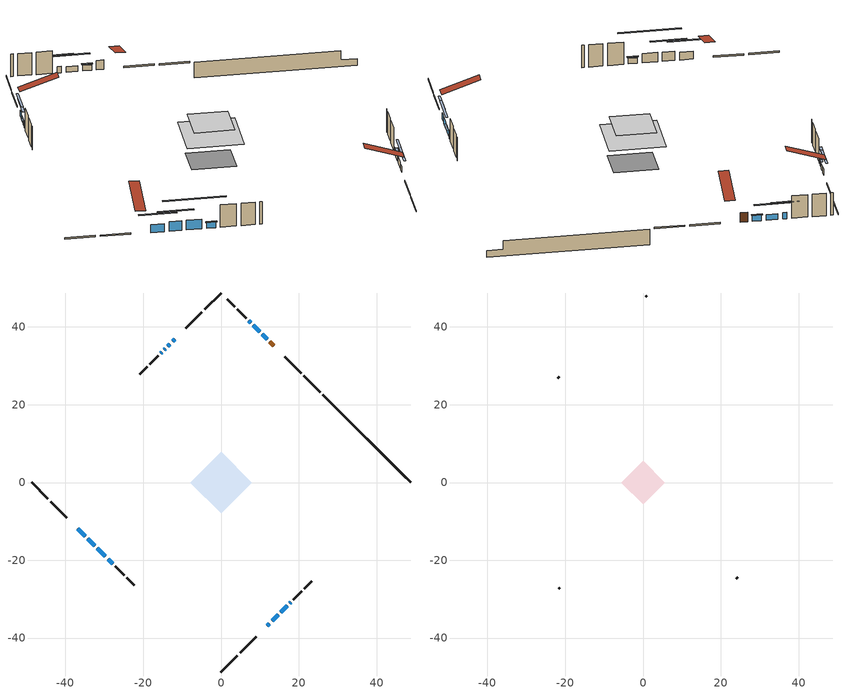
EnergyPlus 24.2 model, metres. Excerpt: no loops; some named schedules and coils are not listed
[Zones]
conditioned space
 floor adiabatic (AdiabaticFloorConstruction): -7.94,0 0,7.94 7.94,0 0,-7.94 z4.88
 floor foundation (Slab1 construction): -5.65,0.58 -0.58,5.65 5.65,-0.58 0.58,-5.65 z-0.91
 wall outside (RimJoist1 construction): 0,-48.72 4.23,-44.49 / -48.72,0 -44.49,-4.23 / 0,48.72 -4.23,44.49 / 25.48,23.24 21.24,27.48 z2.44:2.74
 wall outside (RimJoist2 construction): 4.89,-43.83 9.13,-39.6 / -43.83,-4.89 -39.6,-9.13 / -4.89,43.83 -9.13,39.6 / 20.59,28.14 16.35,32.37 z2.44:2.74
 wall outside (AdiabaticWallConstruction 1): 13.6,35.13 12.56,36.17 z2.44:4.47
 wall outside (AdiabaticWallConstruction): 11.9,36.82 10.64,38.08 / 15.42,-33.3 17.08,-31.65 / -29.05,-19.67 -27.79,-20.93 / -15.29,33.43 -15.44,33.29 / 17.73,-30.99 17.88,-30.84 / 9.99,38.74 8.33,40.39 z2.44:3.66; -11.88,36.84 -12.46,36.27 / 11.88,-36.84 12.46,-36.27 / 13.11,-35.61 14.77,-33.96 / 7.68,41.05 7.1,41.62 z2.44:3.81; -36.84,-11.88 -34.9,-13.82 z2.44:4.12; -34.25,-14.48 -32.52,-16.2 / -31.86,-16.86 -29.71,-19.01 z2.44:4.47; -13.11,35.61 -13.69,35.03 z2.44:3.61; -14.35,34.38 -14.63,34.09 z2.44:3.46
 wall outside (Wall1 construction): 18.54,-30.19 20.76,-27.96 / -27.14,-21.59 -24.91,-23.81 / -16.09,32.63 -18.32,30.4 / 6.44,42.28 4.22,44.51 z2.44:7.32
 wall outside (Wall2 construction): 21.42,-27.3 23.34,-25.39 / -24.25,-24.47 -22.34,-26.39 / -18.98,29.75 -20.89,27.83 / 3.56,45.16 1.64,47.08 z2.44:7.32
 wall foundation (FoundationWall1 construction): 26.14,22.59,-0.91 26.14,22.59,2.44 46.46,2.26,2.44 46.46,2.26,0.5 48.72,0,0.5 48.72,0,-0.91
 window (WindowConstruction): 11.9,36.82 10.64,38.08 z2.44:3.66
 window (WindowConstruction 7): -11.88,36.84 -12.46,36.27 z2.44:3.81
 window (WindowConstruction 8): 11.88,-36.84 12.46,-36.27 z2.44:3.81
 window (WindowConstruction 9): 13.11,-35.61 14.77,-33.96 z2.44:3.81
 window (WindowConstruction 10): -36.84,-11.88 -34.9,-13.82 z2.44:4.12
 window (WindowConstruction 11): -34.25,-14.48 -32.52,-16.2 z2.44:4.47
 window (WindowConstruction 14): -31.86,-16.86 -29.71,-19.01 z2.44:4.47
 window (WindowConstruction 1): -13.11,35.61 -13.69,35.03 z2.44:3.61
 window (WindowConstruction 2): -14.35,34.38 -14.63,34.09 z2.44:3.45
 window (WindowConstruction 3): 15.42,-33.3 17.08,-31.65 z2.44:3.66
 window (WindowConstruction 4): -29.05,-19.67 -27.8,-20.93 z2.44:3.66
 window (WindowConstruction 12): -15.29,33.43 -15.44,33.29 z2.44:3.66
 window (WindowConstruction 13): 17.73,-30.99 17.88,-30.84 z2.44:3.66
 window (WindowConstruction 5): 9.99,38.74 8.33,40.39 z2.44:3.66
 window (WindowConstruction 6): 7.68,41.05 7.1,41.62 z2.44:3.81
 door (Door): 13.6,35.13 12.56,36.17 z2.44:4.47
 ceiling adiabatic (AdiabaticFloorConstruction): 0,-7.94 7.94,0 0,7.94 -7.94,0 z4.88
attic - vented
 floor to conditioned space (Floor1 construction Reversed): -5.62,0 0,5.62 5.62,0 0,-5.62 z7.32
 wall outside (Wall3 construction): 24,-24.73 24.32,-24.4 / -21.68,-27.04 -21.35,-27.37 / -21.55,27.17 -21.88,26.84 / 0.99,47.74 0.66,48.07 z2.44:7.32
 roof outside (Roof1 construction): 11.22,-37.5,7.32 5.75,-32.03,9.9 4.31,-33.47,9.9 9.78,-38.94,7.32; -37.5,-11.22,7.32 -32.03,-5.75,9.9 -33.47,-4.31,9.9 -38.94,-9.78,7.32; -11.22,37.5,7.32 -5.75,32.03,9.9 -4.31,33.47,9.9 -9.78,38.94,7.32; 14.25,34.47,7.32 8.78,29,9.9 10.22,27.56,9.9 15.7,33.03,7.32
shading: 10.5,38.22 12.04,36.68 12.33,36.97 10.79,38.51 z3.86; -14.15,34.58 -10.19,38.53 -10.48,38.82 -14.44,34.87 z6.2; 14.15,-34.58 10.19,-38.53 10.48,-38.82 14.44,-34.87 z6.2; 16.46,-32.27 11.42,-37.3 11.72,-37.59 16.75,-32.56 z6.2; -33.21,-15.51 -38.53,-10.19 -38.82,-10.48 -33.5,-15.8 z6.51; -30.83,-17.89 -35.94,-12.79 -36.23,-13.08 -31.12,-18.18 z6.86; -26.35,-22.37 -35.22,-13.5 -35.51,-13.79 -26.64,-22.66 z9.22; -15.38,33.34 -11.42,37.3 -11.72,37.59 -15.67,33.63 z6; -14.78,33.95 -14.2,34.52 -14.5,34.81 -15.07,34.24 z3.66; 17.22,-31.5 15.28,-33.44 15.57,-33.73 17.51,-31.79 z3.86; -27.65,-21.07 -29.19,-19.53 -29.49,-19.82 -27.94,-21.36 z3.86; 6.64,42.08 11.68,37.05 11.97,37.34 6.94,42.37 z6.05; 5.41,43.31 9.37,39.36 9.66,39.65 5.7,43.6 z6.2
[Building]
Building 1: Terrain=Suburbs
[Site:Location]
Quebec Intl AP_QC: Latitude {deg}=46.8; Longitude {deg}=-71.38; Time Zone {hr}=-5; Elevation {m}=74; Keep Site Location Information=Yes
[Site:GroundTemperature:Shallow]
0.0108218, -2.24938, -2.43038, -1.3578, 2.94801, 7.23376, 10.9493, 13.303, 13.5029, 11.5886, 7.96783, 3.81355
[Site:WaterMainsTemperature]
Calculation Method=Schedule; Temperature Schedule=mains temperature schedule
[Material] Roughness=Rough; Thermal Absorptance=0.9
Name | Thickness {m} | Conductivity {W/m-K} | Density {kg/m3} | Specific Heat {J/kg-K} | Solar Absorptance | Visible Absorptance
asphalt or fiberglass shingles | 0.00635 | 0.162714 | 1121.4 | 1465.45 | 0.4 | 0.4
ceiling stud and cavity | 0.1397 | 0.112217 | 65.682 | 1177.47 | 0.7 | 0.7
concrete 4.0 in. | 0.1016 | 1.803125 | 2242.8 | 837.4 | 0.7 | 0.7
concrete 8.0 in. | 0.2032 | 1.803125 | 2242.8 | 837.4 | 0.7 | 0.7
door material | 0.04445 | 0.0451087 | 512.64 | 1214.23 | 0.7 | 0.7
exterior vertical ins | 0.0463172 | 0.029427 | 32.04 | 1214.23 | 0.7 | 0.7
floor covering | 0.0127 | 0.0433444 | 54.468 | 1339.84 | 0.6 | 0.6
floor rigid ins; wall rigid ins | 0.512978 | 0.029427 | 32.04 | 1214.23 | 0.7 | 0.7
floor stud and cavity | 0.1397 | 1.75129 | 37.0049 | 1207.88 | 0.7 | 0.7
furniture material conditioned space 1 | 0.1524 | 0.115458 | 640.8 | 1214.23 | 0.6 | 0.6
gypsum board | 0.0127 | 0.160291 | 801 | 837.4 | 0.6 | 0.6
gypsum board 1 | 0.0127 | 0.160291 | 801 | 837.4 | 0.7 | 0.7
osb sheathing 0.5 in. | 0.0127 | 0.115458 | 512.64 | 1214.23 | 0.7 | 0.7
osb sheathing 0.75 in. | 0.01905 | 0.115458 | 512.64 | 1214.23 | 0.7 | 0.7
osb sheathing 2.0 in. | 0.0508 | 0.115458 | 512.64 | 1214.23 | 0.7 | 0.7
rim joist rigid ins | 0.051816 | 0.029427 | 32.04 | 1214.23 | 0.7 | 0.7
rim joist stud and cavity | 0.0508 | 0.177588 | 50.32683 | 1063.81 | 0.6 | 0.6
rim joist stud and cavity 1 | 0.0508 | 0.0531719 | 125.044 | 1163.47 | 0.6 | 0.6
wall stud and cavity | 0.1397 | 0.0869938 | 139.0536 | 1170.24 | 0.7 | 0.7
wall stud and cavity 1 | 0.1397 | 0.0865195 | 139.0536 | 1170.24 | 0.7 | 0.7
wall stud and cavity 2 | 0.0889 | 6.1454 | 50.32683 | 1063.81 | 0.6 | 0.6
wall stud and cavity 3 | 0.0889 | 0.380278 | 52.3479 | 1209.89 | 0.7 | 0.7
wall stud and cavity 4 | 0.0889 | 0.391764 | 83.0341 | 1211.67 | 0.7 | 0.7
wood siding | 0.0254 | 0.102417 | 544.68 | 1172.36 | 0.4 | 0.4
wood siding 1 | 0.00254 | 0.102417 | 544.68 | 1172.36 | 0.4 | 0.4
wood siding 2; wood siding 3; wood siding 4 | 0.0254 | 0.102417 | 544.68 | 1172.36 | 0.7 | 0.7
[WindowMaterial:SimpleGlazingSystem]
Name | U-Factor {W/m2-K} | Solar Heat Gain Coefficient
WindowMaterial | 3.27848 | 0.63
WindowMaterial 1 | 3.2711 | 0.56
WindowMaterial 10 | 4.70366 | 0.68
WindowMaterial 2 | 3.2552 | 0.44
WindowMaterial 3 | 3.27961 | 0.64
WindowMaterial 4 | 3.88205 | 0.71
WindowMaterial 5 | 3.273367 | 0.57
WindowMaterial 6 | 3.27961 | 0.65
WindowMaterial 7 | 3.74521 | 0.72
WindowMaterial 8 | 4.42259 | 0.69
WindowMaterial 9 | 6.93965 | 0.69
[Construction]
AdiabaticFloorConstruction: floor stud and cavity, floor rigid ins, osb sheathing 0.75 in., floor covering
AdiabaticWallConstruction: wood siding 3, wall rigid ins, wall stud and cavity 3, gypsum board
AdiabaticWallConstruction 1: wood siding 4, wall rigid ins, wall stud and cavity 3, gypsum board
Door: door material
Floor1 construction Reversed: gypsum board, ceiling stud and cavity
FoundationWall1 construction: concrete 8.0 in., gypsum board 1
furniture construction conditioned space 1: furniture material conditioned space 1
PartitionWallConstruction: gypsum board, wall stud and cavity 4, gypsum board
RimJoist1 construction: wood siding 2, rim joist stud and cavity
RimJoist2 construction: wood siding 2, rim joist rigid ins, osb sheathing 2.0 in., rim joist stud and cavity 1
Roof1 construction: asphalt or fiberglass shingles
Slab1 construction: concrete 4.0 in.
Wall1 construction: wood siding, osb sheathing 0.5 in., wall stud and cavity, gypsum board
Wall2 construction: wood siding, osb sheathing 0.5 in., wall stud and cavity 1, gypsum board
Wall3 construction: wood siding 1, wall stud and cavity 2
WindowConstruction; WindowConstruction 4: WindowMaterial
WindowConstruction 1: WindowMaterial 1
WindowConstruction 10: WindowMaterial 7
WindowConstruction 11: WindowMaterial 8
WindowConstruction 12; WindowConstruction 13: WindowMaterial 9
WindowConstruction 14: WindowMaterial 10
WindowConstruction 2: WindowMaterial 2
WindowConstruction 3: WindowMaterial 3
WindowConstruction 5: WindowMaterial 4
WindowConstruction 6; WindowConstruction 7; WindowConstruction 8: WindowMaterial 5
WindowConstruction 9: WindowMaterial 6
[Zone] Multiplier=1; Part of Total Floor Area=Yes
Name | Volume {m3}
attic - vented | 26.4176
conditioned space | 527.5
[Space]
Name | Zone | Volume {m3}
attic - vented 1 | attic - vented | 26.4176
conditioned space 1 | conditioned space | 527.5
[ZoneInfiltration:EffectiveLeakageArea]
infil attic - vented 1: Zone or Space=attic - vented 1; Schedule=Always On Discrete; Effective Air Leakage Area {cm2}=2329.85; Stack Coefficient=0.000518464; Wind Coefficient=1.53844e-05
[ZoneMixing]
whole house fan mix: Zone or Space=attic - vented; Schedule=Always On Continuous; Design Flow Rate Calculation Method=Flow/Zone; Design Flow Rate {m3/s}=0; Source Zone or Space=conditioned space
[SurfaceProperty:ExposedFoundationPerimeter]
Slab1: Exposed Perimeter Calculation Method=TotalExposedPerimeter; Total Exposed Perimeter {m}=31.944
[InternalMass] Zone or ZoneList=conditioned space; Space or SpaceList=conditioned space 1
Name | Construction | Surface Area {m2}
furniture mass conditioned space 1 | furniture construction conditioned space 1 | 75.7201
partition wall mass | PartitionWallConstruction | 189.3
[Lights]
interior lighting: Zone or ZoneList or Space or SpaceList=conditioned space 1; Schedule=interior lighting schedule; Design Level Calculation Method=LightingLevel; Lighting Level {W}=343.2; Return Air Fraction=0; Fraction Radiant=0.6; Fraction Visible=0.2; Fraction Replaceable=1
[People]
occupants: Zone or ZoneList or Space or SpaceList=conditioned space 1; Number of People Schedule=occupants schedule; Number of People Calculation Method=People; Number of People=3; Fraction Radiant=0.314171; Sensible Heat Fraction=0.56303; Activity Level Schedule=occupants activity schedule; Carbon Dioxide Generation Rate {m3/s-W}=0; Enable ASHRAE 55 Comfort Warnings=No; Mean Radiant Temperature Calculation Type=EnclosureAveraged
[ElectricEquipment] Zone or ZoneList or Space or SpaceList=conditioned space 1; Design Level Calculation Method=EquipmentLevel
Name | Schedule | Design Level {W} | Fraction Latent | Fraction Radiant | Fraction Lost
clothes dryer | clothes dryer schedule | 140.772 | 0.015 | 0.081 | 0.85
clothes washer | clothes washer schedule | 32.1985 | 0.03 | 0.162 | 0.7
cooking range | cooking range schedule | 215.147 | 0.08 | 0.432 | 0.2
dishwasher | dishwasher schedule | 66.8632 | 0.3 | 0.18 | 0.4
fridge | fridge schedule | 72.9452 | 0 | 0.6 | 0
mech vent bath fan 0 | mech vent bath fan 0 schedule | 50.2 | 0 | 0 | 1
mech vent house fan | mech vent house fan schedule | 0 | 0 | 0 | 1
mech vent house fan cfis | mech vent house fan cfis schedule | 0 | 0 | 0 | 0
mech vent range fan 0 | mech vent range fan 0 schedule | 57 | 0 | 0 | 1
misc plug loads | misc plug loads schedule | 494.7 | 0.045 | 0.513 | 0.1
whole house fan | Always On Discrete | 0 | 0 | 0 | 1
[OtherEquipment] Zone or ZoneList or Space or SpaceList=conditioned space 1; Design Level Calculation Method=EquipmentLevel
Name | Fuel Type | Schedule | Design Level {W} | Fraction Latent | Fraction Radiant | Fraction Lost
clothes dryer 1 | Electricity | clothes dryer schedule | 0 | 0.015 | 0.081 | 0.85
cooking range 1 | Electricity | cooking range schedule | 0 | 0.08 | 0.432 | 0.2
general water use latent | None | general water use schedule | 62.594 | 1 | 0 | 0
general water use sensible | None | general water use schedule | -61.6891 | 0 | 0.6 | 0
mech vent house fan latent load | None | Always On Discrete | 0 | 1 | 0 | 0
mech vent house fan sensible load | None | Always On Discrete | 0 | 0 | 0 | 0
water heater energy adjustment1 | Electricity | Always On Discrete | 0.01 | 0 | 0 | 1
[ZoneInfiltration:DesignFlowRate] Zone or ZoneList or Space or SpaceList=conditioned space 1; Schedule=Always On Discrete; Design Flow Rate Calculation Method=Flow/Zone; Design Flow Rate {m3/s}=0
infil flow; natural vent flow; whole house fan flow
[ZoneControl:Thermostat]
conditioned space Thermostat: Zone or ZoneList=conditioned space; Control Type Schedule=conditioned space Thermostat Schedule; Control 1=conditioned space temperature setpoint; Temperature Difference Between Cutout And Setpoint {deltaC}=0
[ThermostatSetpoint:DualSetpoint]
conditioned space temperature setpoint: Heating Setpoint Temperature Schedule=heating setpoint; Cooling Setpoint Temperature Schedule=cooling setpoint
[AirLoopHVAC:UnitarySystem]
unit heater unitary system: Control Type=Load; Controlling Zone or Thermostat Location=conditioned space; Dehumidification Control Type=None; Availability Schedule=Always On Discrete; Supply Fan=unit heater supply fan; Fan Placement=BlowThrough; Supply Air Fan Operating Mode Schedule=unit heater auto fan schedule; Heating Coil=unit heater htg coil; DX Heating Coil Sizing Ratio=1; Use DOAS DX Cooling Coil=No; Minimum Supply Air Temperature {C}=2; Latent Load Control=SensibleOnlyLoadControl; Cooling Supply Air Flow Rate Method=None; Heating Supply Air Flow Rate Method=SupplyAirFlowRate; Heating Supply Air Flow Rate {m3/s}=0.00141584; No Load Supply Air Flow Rate Method=SupplyAirFlowRate; No Load Supply Air Flow Rate {m3/s}=0; No Load Supply Air Flow Rate Control Set To Low Speed=Yes; Maximum Supply Air Temperature {C}=48.8889; Maximum Outdoor Dry-Bulb Temperature for Supplemental Heater Operation {C}=21; Ancillary On-Cycle Electric Power {W}=0; Ancillary Off-Cycle Electric Power {W}=0
[Zone equipment]
conditioned space: electric baseboard, unit heater unitary system
[Foundation:Kiva]
Foundation Kiva 1: Initial Indoor Air Temperature {C}=18; Wall Height Above Grade {m}=2.43998; Wall Depth Below Slab {m}=0.2032; Custom Block Material Name 1=exterior vertical ins; Custom Block Depth 1 {m}=3.35; Custom Block X Position 1 {m}=0.2159; Custom Block Z Position 1 {m}=0
[Foundation:Kiva:Settings]
Soil Conductivity {W/m-K}=0.849921; Soil Density {kg/m3}=1842.3; Soil Specific Heat {J/kg-K}=418.7; Ground Solar Absorptivity=0.9; Ground Thermal Absorptivity=0.9; Ground Surface Roughness {m}=0.03; Far-Field Width {m}=40; Deep-Ground Boundary Condition=ZeroFlux; Deep-Ground Depth {m}=40; Minimum Cell Dimension {m}=0.2; Maximum Cell Growth Coefficient=3; Simulation Timestep=Timestep
[Exterior:Lights]
exterior lighting: Schedule=exterior lighting schedule; Design Level {W}=75.6
[EnergyManagementSystem:Sensor] Output:Variable or Output:Meter Index Key=conditioned space
Name | Output:Variable or Output:Meter
conditioned_space_clg_unmet_s | Zone Cooling Setpoint Not Met Time
conditioned_space_htg_unmet_s | Zone Heating Setpoint Not Met Time
fridge_tin_s; tin_s; tin_s_1 | Zone Mean Air Temperature
tout_s | Zone Outdoor Air Drybulb Temperature
win_s | Zone Air Humidity Ratio
[Schedule:Constant]
Name | Hourly Value
Always On Continuous; mech vent house fan schedule; mech vent house fan cfis schedule; Always On Discrete | 1
occupants activity schedule | 117.228
fridge schedule; unit heater auto fan schedule | 0
[Schedule:Week:Daily]
interior lighting schedule Week Rule - Jan1-Jan27: interior lighting schedule day, interior lighting schedule day, interior lighting schedule day, interior lighting schedule day, interior lighting schedule day, interior lighting schedule day, interior lighting schedule day, interior lighting schedule default day, interior lighting schedule default day, interior lighting schedule default day, interior lighting schedule default day, interior lighting schedule default day
interior lighting schedule Week Rule - Jan28-Feb3: interior lighting schedule day, interior lighting schedule day, interior lighting schedule day, interior lighting schedule day, interior lighting schedule day 1, interior lighting schedule day 1, interior lighting schedule day 1, interior lighting schedule default day, interior lighting schedule default day, interior lighting schedule default day, interior lighting schedule default day, interior lighting schedule default day
interior lighting schedule Week Rule - Feb4-Feb24: interior lighting schedule day 1, interior lighting schedule day 1, interior lighting schedule day 1, interior lighting schedule day 1, interior lighting schedule day 1, interior lighting schedule day 1, interior lighting schedule day 1, interior lighting schedule default day, interior lighting schedule default day, interior lighting schedule default day, interior lighting schedule default day, interior lighting schedule default day
interior lighting schedule Week Rule - Feb25-Mar3: interior lighting schedule day 1, interior lighting schedule day 1, interior lighting schedule day 1, interior lighting schedule day 1, interior lighting schedule day 2, interior lighting schedule day 2, interior lighting schedule day 2, interior lighting schedule default day, interior lighting schedule default day, interior lighting schedule default day, interior lighting schedule default day, interior lighting schedule default day
interior lighting schedule Week Rule - Mar4-Mar31: interior lighting schedule day 2, interior lighting schedule day 2, interior lighting schedule day 2, interior lighting schedule day 2, interior lighting schedule day 2, interior lighting schedule day 2, interior lighting schedule day 2, interior lighting schedule default day, interior lighting schedule default day, interior lighting schedule default day, interior lighting schedule default day, interior lighting schedule default day
interior lighting schedule Week Rule - Apr1-Apr28: interior lighting schedule day 3, interior lighting schedule day 3, interior lighting schedule day 3, interior lighting schedule day 3, interior lighting schedule day 3, interior lighting schedule day 3, interior lighting schedule day 3, interior lighting schedule default day, interior lighting schedule default day, interior lighting schedule default day, interior lighting schedule default day, interior lighting schedule default day
interior lighting schedule Week Rule - Apr29-May5: interior lighting schedule day 3, interior lighting schedule day 3, interior lighting schedule day 4, interior lighting schedule day 4, interior lighting schedule day 4, interior lighting schedule day 4, interior lighting schedule day 4, interior lighting schedule default day, interior lighting schedule default day, interior lighting schedule default day, interior lighting schedule default day, interior lighting schedule default day
interior lighting schedule Week Rule - May6-May26: interior lighting schedule day 4, interior lighting schedule day 4, interior lighting schedule day 4, interior lighting schedule day 4, interior lighting schedule day 4, interior lighting schedule day 4, interior lighting schedule day 4, interior lighting schedule default day, interior lighting schedule default day, interior lighting schedule default day, interior lighting schedule default day, interior lighting schedule default day
interior lighting schedule Week Rule - May27-Jun2: interior lighting schedule day 4, interior lighting schedule day 4, interior lighting schedule day 4, interior lighting schedule day 4, interior lighting schedule day 4, interior lighting schedule day 5, interior lighting schedule day 5, interior lighting schedule default day, interior lighting schedule default day, interior lighting schedule default day, interior lighting schedule default day, interior lighting schedule default day
interior lighting schedule Week Rule - Jun3-Jun30: interior lighting schedule day 5, interior lighting schedule day 5, interior lighting schedule day 5, interior lighting schedule day 5, interior lighting schedule day 5, interior lighting schedule day 5, interior lighting schedule day 5, interior lighting schedule default day, interior lighting schedule default day, interior lighting schedule default day, interior lighting schedule default day, interior lighting schedule default day
interior lighting schedule Week Rule - Jul1-Jul28: interior lighting schedule day 6, interior lighting schedule day 6, interior lighting schedule day 6, interior lighting schedule day 6, interior lighting schedule day 6, interior lighting schedule day 6, interior lighting schedule day 6, interior lighting schedule default day, interior lighting schedule default day, interior lighting schedule default day, interior lighting schedule default day, interior lighting schedule default day
interior lighting schedule Week Rule - Jul29-Aug4: interior lighting schedule day 6, interior lighting schedule day 6, interior lighting schedule day 6, interior lighting schedule day 7, interior lighting schedule day 7, interior lighting schedule day 7, interior lighting schedule day 7, interior lighting schedule default day, interior lighting schedule default day, interior lighting schedule default day, interior lighting schedule default day, interior lighting schedule default day
interior lighting schedule Week Rule - Aug5-Aug25: interior lighting schedule day 7, interior lighting schedule day 7, interior lighting schedule day 7, interior lighting schedule day 7, interior lighting schedule day 7, interior lighting schedule day 7, interior lighting schedule day 7, interior lighting schedule default day, interior lighting schedule default day, interior lighting schedule default day, interior lighting schedule default day, interior lighting schedule default day
interior lighting schedule Week Rule - Aug26-Sep1: interior lighting schedule day 7, interior lighting schedule day 7, interior lighting schedule day 7, interior lighting schedule day 7, interior lighting schedule day 7, interior lighting schedule day 7, interior lighting schedule day 8, interior lighting schedule default day, interior lighting schedule default day, interior lighting schedule default day, interior lighting schedule default day, interior lighting schedule default day
interior lighting schedule Week Rule - Sep2-Sep29: interior lighting schedule day 8, interior lighting schedule day 8, interior lighting schedule day 8, interior lighting schedule day 8, interior lighting schedule day 8, interior lighting schedule day 8, interior lighting schedule day 8, interior lighting schedule default day, interior lighting schedule default day, interior lighting schedule default day, interior lighting schedule default day, interior lighting schedule default day
interior lighting schedule Week Rule - Sep30-Oct6: interior lighting schedule day 8, interior lighting schedule day 9, interior lighting schedule day 9, interior lighting schedule day 9, interior lighting schedule day 9, interior lighting schedule day 9, interior lighting schedule day 9, interior lighting schedule default day, interior lighting schedule default day, interior lighting schedule default day, interior lighting schedule default day, interior lighting schedule default day
interior lighting schedule Week Rule - Oct7-Oct27: interior lighting schedule day 9, interior lighting schedule day 9, interior lighting schedule day 9, interior lighting schedule day 9, interior lighting schedule day 9, interior lighting schedule day 9, interior lighting schedule day 9, interior lighting schedule default day, interior lighting schedule default day, interior lighting schedule default day, interior lighting schedule default day, interior lighting schedule default day
interior lighting schedule Week Rule - Oct28-Nov3: interior lighting schedule day 9, interior lighting schedule day 9, interior lighting schedule day 9, interior lighting schedule day 9, interior lighting schedule day 10, interior lighting schedule day 10, interior lighting schedule day 10, interior lighting schedule default day, interior lighting schedule default day, interior lighting schedule default day, interior lighting schedule default day, interior lighting schedule default day
interior lighting schedule Week Rule - Nov4-Nov24: interior lighting schedule day 10, interior lighting schedule day 10, interior lighting schedule day 10, interior lighting schedule day 10, interior lighting schedule day 10, interior lighting schedule day 10, interior lighting schedule day 10, interior lighting schedule default day, interior lighting schedule default day, interior lighting schedule default day, interior lighting schedule default day, interior lighting schedule default day
interior lighting schedule Week Rule - Nov25-Dec1: interior lighting schedule day 10, interior lighting schedule day 10, interior lighting schedule day 10, interior lighting schedule day 10, interior lighting schedule day 10, interior lighting schedule day 10, interior lighting schedule day 11, interior lighting schedule default day, interior lighting schedule default day, interior lighting schedule default day, interior lighting schedule default day, interior lighting schedule default day
interior lighting schedule Week Rule - Dec2-Dec31: interior lighting schedule day 11, interior lighting schedule day 11, interior lighting schedule day 11, interior lighting schedule day 11, interior lighting schedule day 11, interior lighting schedule day 11, interior lighting schedule day 11, interior lighting schedule default day, interior lighting schedule default day, interior lighting schedule default day, interior lighting schedule default day, interior lighting schedule default day
occupants schedule Week Rule - Jan1-Dec31: occupants schedule day, occupants schedule day, occupants schedule day, occupants schedule day, occupants schedule day, occupants schedule day, occupants schedule day, occupants schedule default day, occupants schedule default day, occupants schedule default day, occupants schedule default day, occupants schedule default day
clothes dryer schedule Week Rule - Jan1-Dec31: clothes dryer schedule day, clothes dryer schedule day, clothes dryer schedule day, clothes dryer schedule day, clothes dryer schedule day, clothes dryer schedule day, clothes dryer schedule day, clothes dryer schedule default day, clothes dryer schedule default day, clothes dryer schedule default day, clothes dryer schedule default day, clothes dryer schedule default day
clothes washer schedule Week Rule - Jan1-Dec31: clothes washer schedule day, clothes washer schedule day, clothes washer schedule day, clothes washer schedule day, clothes washer schedule day, clothes washer schedule day, clothes washer schedule day, clothes washer schedule default day, clothes washer schedule default day, clothes washer schedule default day, clothes washer schedule default day, clothes washer schedule default day
cooking range schedule Week Rule - Jan1-Dec31: cooking range schedule day, cooking range schedule day, cooking range schedule day, cooking range schedule day, cooking range schedule day, cooking range schedule day, cooking range schedule day, cooking range schedule default day, cooking range schedule default day, cooking range schedule default day, cooking range schedule default day, cooking range schedule default day
dishwasher schedule Week Rule - Jan1-Dec31: dishwasher schedule day, dishwasher schedule day, dishwasher schedule day, dishwasher schedule day, dishwasher schedule day, dishwasher schedule day, dishwasher schedule day, dishwasher schedule default day, dishwasher schedule default day, dishwasher schedule default day, dishwasher schedule default day, dishwasher schedule default day
mech vent bath fan 0 schedule Week Rule - Jan1-Dec31: mech vent bath fan 0 schedule day, mech vent bath fan 0 schedule day, mech vent bath fan 0 schedule day, mech vent bath fan 0 schedule day, mech vent bath fan 0 schedule day, mech vent bath fan 0 schedule day, mech vent bath fan 0 schedule day, mech vent bath fan 0 schedule default day, mech vent bath fan 0 schedule default day, mech vent bath fan 0 schedule default day, mech vent bath fan 0 schedule default day, mech vent bath fan 0 schedule default day
mech vent range fan 0 schedule Week Rule - Jan1-Dec31: mech vent range fan 0 schedule day, mech vent range fan 0 schedule day, mech vent range fan 0 schedule day, mech vent range fan 0 schedule day, mech vent range fan 0 schedule day, mech vent range fan 0 schedule day, mech vent range fan 0 schedule day, mech vent range fan 0 schedule default day, mech vent range fan 0 schedule default day, mech vent range fan 0 schedule default day, mech vent range fan 0 schedule default day, mech vent range fan 0 schedule default day
misc plug loads schedule Week Rule - Jan1-Dec31: misc plug loads schedule day, misc plug loads schedule day, misc plug loads schedule day, misc plug loads schedule day, misc plug loads schedule day, misc plug loads schedule day, misc plug loads schedule day, misc plug loads schedule default day, misc plug loads schedule default day, misc plug loads schedule default day, misc plug loads schedule default day, misc plug loads schedule default day
general water use schedule Week Rule - Jan1-Dec31: general water use schedule day, general water use schedule day, general water use schedule day, general water use schedule day, general water use schedule day, general water use schedule day, general water use schedule day, general water use schedule default day, general water use schedule default day, general water use schedule default day, general water use schedule default day, general water use schedule default day
exterior lighting schedule Week Rule - Jan1-Jan27: exterior lighting schedule day, exterior lighting schedule day, exterior lighting schedule day, exterior lighting schedule day, exterior lighting schedule day, exterior lighting schedule day, exterior lighting schedule day, exterior lighting schedule default day, exterior lighting schedule default day, exterior lighting schedule default day, exterior lighting schedule default day, exterior lighting schedule default day
exterior lighting schedule Week Rule - Jan28-Feb3: exterior lighting schedule day, exterior lighting schedule day, exterior lighting schedule day, exterior lighting schedule day, exterior lighting schedule day 1, exterior lighting schedule day 1, exterior lighting schedule day 1, exterior lighting schedule default day, exterior lighting schedule default day, exterior lighting schedule default day, exterior lighting schedule default day, exterior lighting schedule default day
exterior lighting schedule Week Rule - Feb4-Feb24: exterior lighting schedule day 1, exterior lighting schedule day 1, exterior lighting schedule day 1, exterior lighting schedule day 1, exterior lighting schedule day 1, exterior lighting schedule day 1, exterior lighting schedule day 1, exterior lighting schedule default day, exterior lighting schedule default day, exterior lighting schedule default day, exterior lighting schedule default day, exterior lighting schedule default day
exterior lighting schedule Week Rule - Feb25-Mar3: exterior lighting schedule day 1, exterior lighting schedule day 1, exterior lighting schedule day 1, exterior lighting schedule day 1, exterior lighting schedule day 2, exterior lighting schedule day 2, exterior lighting schedule day 2, exterior lighting schedule default day, exterior lighting schedule default day, exterior lighting schedule default day, exterior lighting schedule default day, exterior lighting schedule default day
exterior lighting schedule Week Rule - Mar4-Mar31: exterior lighting schedule day 2, exterior lighting schedule day 2, exterior lighting schedule day 2, exterior lighting schedule day 2, exterior lighting schedule day 2, exterior lighting schedule day 2, exterior lighting schedule day 2, exterior lighting schedule default day, exterior lighting schedule default day, exterior lighting schedule default day, exterior lighting schedule default day, exterior lighting schedule default day
exterior lighting schedule Week Rule - Apr1-Apr28: exterior lighting schedule day 3, exterior lighting schedule day 3, exterior lighting schedule day 3, exterior lighting schedule day 3, exterior lighting schedule day 3, exterior lighting schedule day 3, exterior lighting schedule day 3, exterior lighting schedule default day, exterior lighting schedule default day, exterior lighting schedule default day, exterior lighting schedule default day, exterior lighting schedule default day
exterior lighting schedule Week Rule - Apr29-May5: exterior lighting schedule day 3, exterior lighting schedule day 3, exterior lighting schedule day 4, exterior lighting schedule day 4, exterior lighting schedule day 4, exterior lighting schedule day 4, exterior lighting schedule day 4, exterior lighting schedule default day, exterior lighting schedule default day, exterior lighting schedule default day, exterior lighting schedule default day, exterior lighting schedule default day
exterior lighting schedule Week Rule - May6-May26: exterior lighting schedule day 4, exterior lighting schedule day 4, exterior lighting schedule day 4, exterior lighting schedule day 4, exterior lighting schedule day 4, exterior lighting schedule day 4, exterior lighting schedule day 4, exterior lighting schedule default day, exterior lighting schedule default day, exterior lighting schedule default day, exterior lighting schedule default day, exterior lighting schedule default day
exterior lighting schedule Week Rule - May27-Jun2: exterior lighting schedule day 4, exterior lighting schedule day 4, exterior lighting schedule day 4, exterior lighting schedule day 4, exterior lighting schedule day 4, exterior lighting schedule day 5, exterior lighting schedule day 5, exterior lighting schedule default day, exterior lighting schedule default day, exterior lighting schedule default day, exterior lighting schedule default day, exterior lighting schedule default day
[Schedule:Year]
interior lighting schedule: interior lighting schedule Week Rule - Jan1-Jan27, 1, 1, 1, 27, interior lighting schedule Week Rule - Jan28-Feb3, 1, 28, 2, 3, interior lighting schedule Week Rule - Feb4-Feb24, 2, 4, 2, 24, interior lighting schedule Week Rule - Feb25-Mar3, 2, 25, 3, 3, interior lighting schedule Week Rule - Mar4-Mar31, 3, 4, 3, 31, interior lighting schedule Week Rule - Apr1-Apr28, 4, 1, 4, 28, interior lighting schedule Week Rule - Apr29-May5, 4, 29, 5, 5, interior lighting schedule Week Rule - May6-May26, 5, 6, 5, 26, interior lighting schedule Week Rule - May27-Jun2, 5, 27, 6, 2, interior lighting schedule Week Rule - Jun3-Jun30, 6, 3, 6, 30, interior lighting schedule Week Rule - Jul1-Jul28, 7, 1, 7, 28, interior lighting schedule Week Rule - Jul29-Aug4, 7, 29, 8, 4, interior lighting schedule Week Rule - Aug5-Aug25, 8, 5, 8, 25, interior lighting schedule Week Rule - Aug26-Sep1, 8, 26, 9, 1, interior lighting schedule Week Rule - Sep2-Sep29, 9, 2, 9, 29, interior lighting schedule Week Rule - Sep30-Oct6, 9, 30, 10, 6, interior lighting schedule Week Rule - Oct7-Oct27, 10, 7, 10, 27, interior lighting schedule Week Rule - Oct28-Nov3, 10, 28, 11, 3, interior lighting schedule Week Rule - Nov4-Nov24, 11, 4, 11, 24, interior lighting schedule Week Rule - Nov25-Dec1, 11, 25, 12, 1, interior lighting schedule Week Rule - Dec2-Dec31, 12, 2, 12, 31
occupants schedule: occupants schedule Week Rule - Jan1-Dec31, 1, 1, 12, 31
clothes dryer schedule: clothes dryer schedule Week Rule - Jan1-Dec31, 1, 1, 12, 31
clothes washer schedule: clothes washer schedule Week Rule - Jan1-Dec31, 1, 1, 12, 31
cooking range schedule: cooking range schedule Week Rule - Jan1-Dec31, 1, 1, 12, 31
dishwasher schedule: dishwasher schedule Week Rule - Jan1-Dec31, 1, 1, 12, 31
mech vent bath fan 0 schedule: mech vent bath fan 0 schedule Week Rule - Jan1-Dec31, 1, 1, 12, 31
mech vent range fan 0 schedule: mech vent range fan 0 schedule Week Rule - Jan1-Dec31, 1, 1, 12, 31
misc plug loads schedule: misc plug loads schedule Week Rule - Jan1-Dec31, 1, 1, 12, 31
general water use schedule: general water use schedule Week Rule - Jan1-Dec31, 1, 1, 12, 31
exterior lighting schedule: exterior lighting schedule Week Rule - Jan1-Jan27, 1, 1, 1, 27, exterior lighting schedule Week Rule - Jan28-Feb3, 1, 28, 2, 3, exterior lighting schedule Week Rule - Feb4-Feb24, 2, 4, 2, 24, exterior lighting schedule Week Rule - Feb25-Mar3, 2, 25, 3, 3, exterior lighting schedule Week Rule - Mar4-Mar31, 3, 4, 3, 31, exterior lighting schedule Week Rule - Apr1-Apr28, 4, 1, 4, 28, exterior lighting schedule Week Rule - Apr29-May5, 4, 29, 5, 5, exterior lighting schedule Week Rule - May6-May26, 5, 6, 5, 26, exterior lighting schedule Week Rule - May27-Jun2, 5, 27, 6, 2, exterior lighting schedule Week Rule - Jun3-Jun30, 6, 3, 6, 30, exterior lighting schedule Week Rule - Jul1-Jul28, 7, 1, 7, 28, exterior lighting schedule Week Rule - Jul29-Aug4, 7, 29, 8, 4, exterior lighting schedule Week Rule - Aug5-Aug25, 8, 5, 8, 25, exterior lighting schedule Week Rule - Aug26-Sep1, 8, 26, 9, 1, exterior lighting schedule Week Rule - Sep2-Sep29, 9, 2, 9, 29, exterior lighting schedule Week Rule - Sep30-Oct6, 9, 30, 10, 6, exterior lighting schedule Week Rule - Oct7-Oct27, 10, 7, 10, 27, exterior lighting schedule Week Rule - Oct28-Nov3, 10, 28, 11, 3, exterior lighting schedule Week Rule - Nov4-Nov24, 11, 4, 11, 24, exterior lighting schedule Week Rule - Nov25-Dec1, 11, 25, 12, 1, exterior lighting schedule Week Rule - Dec2-Dec31, 12, 2, 12, 31
[Schedule:Compact]
conditioned space Thermostat Schedule: Through: 12/31, For: AllDays, Until: 24:00, 4
mains temperature schedule: Through: 01/01, For: AllDays, Until: 24:00, 5.175, Through: 01/02, For: AllDays, Until: 24:00, 5.10167, Through: 01/03, For: AllDays, Until: 24:00, 5.02889, Through: 01/04, For: AllDays, Until: 24:00, 4.95778, Through: 01/05, For: AllDays, Until: 24:00, 4.88778, Through: 01/06, For: AllDays, Until: 24:00, 4.81833, Through: 01/07, For: AllDays, Until: 24:00, 4.75056, Through: 01/08, For: AllDays, Until: 24:00, 4.68389, Through: 01/09, For: AllDays, Until: 24:00, 4.61833, Through: 01/10, For: AllDays, Until: 24:00, 4.55389, Through: 01/11, For: AllDays, Until: 24:00, 4.49056, Through: 01/12, For: AllDays, Until: 24:00, 4.42889, Through: 01/13, For: AllDays, Until: 24:00, 4.36778, Through: 01/14, For: AllDays, Until: 24:00, 4.30889, Through: 01/15, For: AllDays, Until: 24:00, 4.25056, Through: 01/16, For: AllDays, Until: 24:00, 4.19389, Through: 01/17, For: AllDays, Until: 24:00, 4.13833, Through: 01/18, For: AllDays, Until: 24:00, 4.08444, Through: 01/19, For: AllDays, Until: 24:00, 4.03167, Through: 01/20, For: AllDays, Until: 24:00, 3.98056, Through: 01/21, For: AllDays, Until: 24:00, 3.93056, Through: 01/22, For: AllDays, Until: 24:00, 3.88222, Through: 01/23, For: AllDays, Until: 24:00, 3.835, Through: 01/24, For: AllDays, Until: 24:00, 3.78944, Through: 01/25, For: AllDays, Until: 24:00, 3.74556, Through: 01/26, For: AllDays, Until: 24:00, 3.70278, Through: 01/27, For: AllDays, Until: 24:00, 3.66167, Through: 01/28, For: AllDays, Until: 24:00, 3.62167, Through: 01/29, For: AllDays, Until: 24:00, 3.58389, Through: 01/30, For: AllDays, Until: 24:00, 3.54722, Through: 01/31, For: AllDays, Until: 24:00, 3.51167, Through: 02/01, For: AllDays, Until: 24:00, 3.47833, Through: 02/02, For: AllDays, Until: 24:00, 3.44611, Through: 02/03, For: AllDays, Until: 24:00, 3.41556, Through: 02/04, For: AllDays, Until: 24:00, 3.38667, Through: 02/05, For: AllDays, Until: 24:00, 3.35944, Through: 02/06, For: AllDays, Until: 24:00, 3.33389, Through: 02/07, For: AllDays, Until: 24:00, 3.30944, Through: 02/08, For: AllDays, Until: 24:00, 3.28667, Through: 02/09, For: AllDays, Until: 24:00, 3.26611, Through: 02/10, For: AllDays, Until: 24:00, 3.24667, Through: 02/11, For: AllDays, Until: 24:00, 3.22889, Through: 02/12, For: AllDays, Until: 24:00, 3.21278, Through: 02/13, For: AllDays, Until: 24:00, 3.19833, Through: 02/14, For: AllDays, Until: 24:00, 3.18556, Through: 02/15, For: AllDays, Until: 24:00, 3.17389, Through: 02/16, For: AllDays, Until: 24:00, 3.16444, Through: 02/17, For: AllDays, Until: 24:00, 3.15667, Through: 02/18, For: AllDays, Until: 24:00, 3.15056, Through: 02/19, For: AllDays, Until: 24:00, 3.14556, Through: 02/20, For: AllDays, Until: 24:00, 3.14278, Through: 02/21, For: AllDays, Until: 24:00, 3.14111, Through: 02/22, For: AllDays, Until: 24:00, 3.14167, Through: 02/23, For: AllDays, Until: 24:00, 3.14333, Through: 02/24, For: AllDays, Until: 24:00, 3.14722, Through: 02/25, For: AllDays, Until: 24:00, 3.15222, Through: 02/26, For: AllDays, Until: 24:00, 3.15944, Through: 02/27, For: AllDays, Until: 24:00, 3.16778, Through: 02/28, For: AllDays, Until: 24:00, 3.17778, Through: 03/01, For: AllDays, Until: 24:00, 3.18944, Through: 03/02, For: AllDays, Until: 24:00, 3.20333, Through: 03/03, For: AllDays, Until: 24:00, 3.21833, Through: 03/04, For: AllDays, Until: 24:00, 3.235, Through: 03/05, For: AllDays, Until: 24:00, 3.25333, Through: 03/06, For: AllDays, Until: 24:00, 3.27333, Through: 03/07, For: AllDays, Until: 24:00, 3.29444, Through: 03/08, For: AllDays, Until: 24:00, 3.31778, Through: 03/09, For: AllDays, Until: 24:00, 3.34222, Through: 03/10, For: AllDays, Until: 24:00, 3.36889, Through: 03/11, For: AllDays, Until: 24:00, 3.39667, Through: 03/12, For: AllDays, Until: 24:00, 3.42611, Through: 03/13, For: AllDays, Until: 24:00, 3.45722, Through: 03/14, For: AllDays, Until: 24:00, 3.49, Through: 03/15, For: AllDays, Until: 24:00, 3.52389, Through: 03/16, For: AllDays, Until: 24:00, 3.55944, Through: 03/17, For: AllDays, Until: 24:00, 3.59667, Through: 03/18, For: AllDays, Until: 24:00, 3.63556, Through: 03/19, For: AllDays, Until: 24:00, 3.67556, Through: 03/20, For: AllDays, Until: 24:00, 3.71722, Through: 03/21, For: AllDays, Until: 24:00, 3.76056, Through: 03/22, For: AllDays, Until: 24:00, 3.80556, Through: 03/23, For: AllDays, Until: 24:00, 3.85111, Through: 03/24, For: AllDays, Until: 24:00, 3.89889, Through: 03/25, For: AllDays, Until: 24:00, 3.94778, Through: 03/26, For: AllDays, Until: 24:00, 3.99833, Through: 03/27, For: AllDays, Until: 24:00, 4.05, Through: 03/28, For: AllDays, Until: 24:00, 4.10333, Through: 03/29, For: AllDays, Until: 24:00, 4.15778, Through: 03/30, For: AllDays, Until: 24:00, 4.21333, Through: 03/31, For: AllDays, Until: 24:00, 4.27056, Through: 04/01, For: AllDays, Until: 24:00, 4.32944, Through: 04/02, For: AllDays, Until: 24:00, 4.38889, Through: 04/03, For: AllDays, Until: 24:00, 4.45, Through: 04/04, For: AllDays, Until: 24:00, 4.51222, Through: 04/05, For: AllDays, Until: 24:00, 4.57611, Through: 04/06, For: AllDays, Until: 24:00, 4.64056, Through: 04/07, For: AllDays, Until: 24:00, 4.70667, Through: 04/08, For: AllDays, Until: 24:00, 4.77389, Through: 04/09, For: AllDays, Until: 24:00, 4.84222, Through: 04/10, For: AllDays, Until: 24:00, 4.91167, Through: 04/11, For: AllDays, Until: 24:00, 4.98278, Through: 04/12, For: AllDays, Until: 24:00, 5.05444, Through: 04/13, For: AllDays, Until: 24:00, 5.12722, Through: 04/14, For: AllDays, Until: 24:00, 5.20111, Through: 04/15, For: AllDays, Until: 24:00, 5.27611, Through: 04/16, For: AllDays, Until: 24:00, 5.35167, Through: 04/17, For: AllDays, Until: 24:00, 5.42889, Through: 04/18, For: AllDays, Until: 24:00, 5.50667, Through: 04/19, For: AllDays, Until: 24:00, 5.58556, Through: 04/20, For: AllDays, Until: 24:00, 5.665, Through: 04/21, For: AllDays, Until: 24:00, 5.74611, Through: 04/22, For: AllDays, Until: 24:00, 5.82722, Through: 04/23, For: AllDays, Until: 24:00, 5.91, Through: 04/24, For: AllDays, Until: 24:00, 5.99278, Through: 04/25, For: AllDays, Until: 24:00, 6.07722, Through: 04/26, For: AllDays, Until: 24:00, 6.16167, Through: 04/27, For: AllDays, Until: 24:00, 6.24722, Through: 04/28, For: AllDays, Until: 24:00, 6.33389, Through: 04/29, For: AllDays, Until: 24:00, 6.42056, Through: 04/30, For: AllDays, Until: 24:00, 6.50833, Through: 05/01, For: AllDays, Until: 24:00, 6.59667, Through: 05/02, For: AllDays, Until: 24:00, 6.68556, Through: 05/03, For: AllDays, Until: 24:00, 6.775, Through: 05/04, For: AllDays, Until: 24:00, 6.86556, Through: 05/05, For: AllDays, Until: 24:00, 6.95611, Through: 05/06, For: AllDays, Until: 24:00, 7.04722, Through: 05/07, For: AllDays, Until: 24:00, 7.13889, Through: 05/08, For: AllDays, Until: 24:00, 7.23111, Through: 05/09, For: AllDays, Until: 24:00, 7.32333, Through: 05/10, For: AllDays, Until: 24:00, 7.41667, Through: 05/11, For: AllDays, Until: 24:00, 7.51, Through: 05/12, For: AllDays, Until: 24:00, 7.60389, Through: 05/13, For: AllDays, Until: 24:00, 7.69778, Through: 05/14, For: AllDays, Until: 24:00, 7.79222, Through: 05/15, For: AllDays, Until: 24:00, 7.88667, Through: 05/16, For: AllDays, Until: 24:00, 7.98167, Through: 05/17, For: AllDays, Until: 24:00, 8.07667, Through: 05/18, For: AllDays, Until: 24:00, 8.17167, Through: 05/19, For: AllDays, Until: 24:00, 8.26722, Through: 05/20, For: AllDays, Until: 24:00, 8.36278, Through: 05/21, For: AllDays, Until: 24:00, 8.45833, Through: 05/22, For: AllDays, Until: 24:00, 8.55444, Through: 05/23, For: AllDays, Until: 24:00, 8.65, Through: 05/24, For: AllDays, Until: 24:00, 8.74611, Through: 05/25, For: AllDays, Until: 24:00, 8.84167, Through: 05/26, For: AllDays, Until: 24:00, 8.93722, Through: 05/27, For: AllDays, Until: 24:00, 9.03333, Through: 05/28, For: AllDays, Until: 24:00, 9.12889, Through: 05/29, For: AllDays, Until: 24:00, 9.22389, Through: 05/30, For: AllDays, Until: 24:00, 9.31944, Through: 05/31, For: AllDays, Until: 24:00, 9.41444, Through: 06/01, For: AllDays, Until: 24:00, 9.50944, Through: 06/02, For: AllDays, Until: 24:00, 9.60389, Through: 06/03, For: AllDays, Until: 24:00, 9.69833, Through: 06/04, For: AllDays, Until: 24:00, 9.79278, Through: 06/05, For: AllDays, Until: 24:00, 9.88667, Through: 06/06, For: AllDays, Until: 24:00, 9.98, Through: 06/07, For: AllDays, Until: 24:00, 10.0728, Through: 06/08, For: AllDays, Until: 24:00, 10.1656, Through: 06/09, For: AllDays, Until: 24:00, 10.2578, Through: 06/10, For: AllDays, Until: 24:00, 10.3494, Through: 06/11, For: AllDays, Until: 24:00, 10.4411, Through: 06/12, For: AllDays, Until: 24:00, 10.5317, Through: 06/13, For: AllDays, Until: 24:00, 10.6222, Through: 06/14, For: AllDays, Until: 24:00, 10.7117, Through: 06/15, For: AllDays, Until: 24:00, 10.8006, Through: 06/16, For: AllDays, Until: 24:00, 10.8889, Through: 06/17, For: AllDays, Until: 24:00, 10.9772, Through: 06/18, For: AllDays, Until: 24:00, 11.0639, Through: 06/19, For: AllDays, Until: 24:00, 11.1506, Through: 06/20, For: AllDays, Until: 24:00, 11.2361, Through: 06/21, For: AllDays, Until: 24:00, 11.3211, Through: 06/22, For: AllDays, Until: 24:00, 11.4056, Through: 06/23, For: AllDays, Until: 24:00, 11.4889, Through: 06/24, For: AllDays, Until: 24:00, 11.5711, Through: 06/25, For: AllDays, Until: 24:00, 11.6533, Through: 06/26, For: AllDays, Until: 24:00, 11.7339, Through: 06/27, For: AllDays, Until: 24:00, 11.8139, Through: 06/28, For: AllDays, Until: 24:00, 11.8928, Through: 06/29, For: AllDays, Until: 24:00, 11.9711, Through: 06/30, For: AllDays, Until: 24:00, 12.0483, Through: 07/01, For: AllDays, Until: 24:00, 12.1244, Through: 07/02, For: AllDays, Until: 24:00, 12.1994, Through: 07/03, For: AllDays, Until: 24:00, 12.2733, Through: 07/04, For: AllDays, Until: 24:00, 12.3467, Through: 07/05, For: AllDays, Until: 24:00, 12.4183, Through: 07/06, For: AllDays, Until: 24:00, 12.4894, Through: 07/07, For: AllDays, Until: 24:00, 12.5589, Through: 07/08, For: AllDays, Until: 24:00, 12.6278, Through: 07/09, For: AllDays, Until: 24:00, 12.695, Through: 07/10, For: AllDays, Until: 24:00, 12.7617, Through: 07/11, For: AllDays, Until: 24:00, 12.8267, Through: 07/12, For: AllDays, Until: 24:00, 12.8906, Through: 07/13, For: AllDays, Until: 24:00, 12.9528, Through: 07/14, For: AllDays, Until: 24:00, 13.0144, Through: 07/15, For: AllDays, Until: 24:00, 13.0744, Through: 07/16, For: AllDays, Until: 24:00, 13.1333, Through: 07/17, For: AllDays, Until: 24:00, 13.1906, Through: 07/18, For: AllDays, Until: 24:00, 13.2467, Through: 07/19, For: AllDays, Until: 24:00, 13.3017, Through: 07/20, For: AllDays, Until: 24:00, 13.355, Through: 07/21, For: AllDays, Until: 24:00, 13.4072, Through: 07/22, For: AllDays, Until: 24:00, 13.4578, Through: 07/23, For: AllDays, Until: 24:00, 13.5067, Through: 07/24, For: AllDays, Until: 24:00, 13.5544, Through: 07/25, For: AllDays, Until: 24:00, 13.6011, Through: 07/26, For: AllDays, Until: 24:00, 13.6461, Through: 07/27, For: AllDays, Until: 24:00, 13.6894, Through: 07/28, For: AllDays, Until: 24:00, 13.7317, Through: 07/29, For: AllDays, Until: 24:00, 13.7722, Through: 07/30, For: AllDays, Until: 24:00, 13.8111, Through: 07/31, For: AllDays, Until: 24:00, 13.8489, Through: 08/01, For: AllDays, Until: 24:00, 13.8844, Through: 08/02, For: AllDays, Until: 24:00, 13.9189, Through: 08/03, For: AllDays, Until: 24:00, 13.9522, Through: 08/04, For: AllDays, Until: 24:00, 13.9833, Through: 08/05, For: AllDays, Until: 24:00, 14.0133, Through: 08/06, For: AllDays, Until: 24:00, 14.0411, Through: 08/07, For: AllDays, Until: 24:00, 14.0678, Through: 08/08, For: AllDays, Until: 24:00, 14.0933, Through: 08/09, For: AllDays, Until: 24:00, 14.1167, Through: 08/10, For: AllDays, Until: 24:00, 14.1383, Through: 08/11, For: AllDays, Until: 24:00, 14.1589, Through: 08/12, For: AllDays, Until: 24:00, 14.1772, Through: 08/13, For: AllDays, Until: 24:00, 14.1944, Through: 08/14, For: AllDays, Until: 24:00, 14.21, Through: 08/15, For: AllDays, Until: 24:00, 14.2233, Through: 08/16, For: AllDays, Until: 24:00, 14.2356, Through: 08/17, For: AllDays, Until: 24:00, 14.2461, Through: 08/18, For: AllDays, Until: 24:00, 14.255, Through: 08/19, For: AllDays, Until: 24:00, 14.2622, Through: 08/20, For: AllDays, Until: 24:00, 14.2678, Through: 08/21, For: AllDays, Until: 24:00, 14.2717, Through: 08/22, For: AllDays, Until: 24:00, 14.2739, Through: 08/23, For: AllDays, Until: 24:00, 14.2744, Through: 08/24, For: AllDays, Until: 24:00, 14.2733, Through: 08/25, For: AllDays, Until: 24:00, 14.2711, Through: 08/26, For: AllDays, Until: 24:00, 14.2667, Through: 08/27, For: AllDays, Until: 24:00, 14.2606, Through: 08/28, For: AllDays, Until: 24:00, 14.2528, Through: 08/29, For: AllDays, Until: 24:00, 14.2439, Through: 08/30, For: AllDays, Until: 24:00, 14.2328, Through: 08/31, For: AllDays, Until: 24:00, 14.2206, Through: 09/01, For: AllDays, Until: 24:00, 14.2061, Through: 09/02, For: AllDays, Until: 24:00, 14.1906, Through: 09/03, For: AllDays, Until: 24:00, 14.1728, Through: 09/04, For: AllDays, Until: 24:00, 14.1539, Through: 09/05, For: AllDays, Until: 24:00, 14.1333, Through: 09/06, For: AllDays, Until: 24:00, 14.1111, Through: 09/07, For: AllDays, Until: 24:00, 14.0872, Through: 09/08, For: AllDays, Until: 24:00, 14.0617, Through: 09/09, For: AllDays, Until: 24:00, 14.035, Through: 09/10, For: AllDays, Until: 24:00, 14.0061, Through: 09/11, For: AllDays, Until: 24:00, 13.9761, Through: 09/12, For: AllDays, Until: 24:00, 13.9444, Through: 09/13, For: AllDays, Until: 24:00, 13.9111, Through: 09/14, For: AllDays, Until: 24:00, 13.8761, Through: 09/15, For: AllDays, Until: 24:00, 13.84, Through: 09/16, For: AllDays, Until: 24:00, 13.8022, Through: 09/17, For: AllDays, Until: 24:00, 13.7628, Through: 09/18, For: AllDays, Until: 24:00, 13.7217, Through: 09/19, For: AllDays, Until: 24:00, 13.6794, Through: 09/20, For: AllDays, Until: 24:00, 13.6356, Through: 09/21, For: AllDays, Until: 24:00, 13.59, Through: 09/22, For: AllDays, Until: 24:00, 13.5433, Through: 09/23, For: AllDays, Until: 24:00, 13.4956, Through: 09/24, For: AllDays, Until: 24:00, 13.4456, Through: 09/25, For: AllDays, Until: 24:00, 13.395, Through: 09/26, For: AllDays, Until: 24:00, 13.3422, Through: 09/27, For: AllDays, Until: 24:00, 13.2883, Through: 09/28, For: AllDays, Until: 24:00, 13.2333, Through: 09/29, For: AllDays, Until: 24:00, 13.1772, Through: 09/30, For: AllDays, Until: 24:00, 13.1194, Through: 10/01, For: AllDays, Until: 24:00, 13.06, Through: 10/02, For: AllDays, Until: 24:00, 13, Through: 10/03, For: AllDays, Until: 24:00, 12.9383, Through: 10/04, For: AllDays, Until: 24:00, 12.8756, Through: 10/05, For: AllDays, Until: 24:00, 12.8111, Through: 10/06, For: AllDays, Until: 24:00, 12.7456, Through: 10/07, For: AllDays, Until: 24:00, 12.6794, Through: 10/08, For: AllDays, Until: 24:00, 12.6117, Through: 10/09, For: AllDays, Until: 24:00, 12.5428, Through: 10/10, For: AllDays, Until: 24:00, 12.4728, Through: 10/11, For: AllDays, Until: 24:00, 12.4017, Through: 10/12, For: AllDays, Until: 24:00, 12.3294, Through: 10/13, For: AllDays, Until: 24:00, 12.2561, Through: 10/14, For: AllDays, Until: 24:00, 12.1817, Through: 10/15, For: AllDays, Until: 24:00, 12.1061, Through: 10/16, For: AllDays, Until: 24:00, 12.03, Through: 10/17, For: AllDays, Until: 24:00, 11.9528, Through: 10/18, For: AllDays, Until: 24:00, 11.8744, Through: 10/19, For: AllDays, Until: 24:00, 11.795, Through: 10/20, For: AllDays, Until: 24:00, 11.715, Through: 10/21, For: AllDays, Until: 24:00, 11.6339, Through: 10/22, For: AllDays, Until: 24:00, 11.5517, Through: 10/23, For: AllDays, Until: 24:00, 11.4689, Through: 10/24, For: AllDays, Until: 24:00, 11.3856, Through: 10/25, For: AllDays, Until: 24:00, 11.3011, Through: 10/26, For: AllDays, Until: 24:00, 11.2161, Through: 10/27, For: AllDays, Until: 24:00, 11.13, Through: 10/28, For: AllDays, Until: 24:00, 11.0433, Through: 10/29, For: AllDays, Until: 24:00, 10.9561, Through: 10/30, For: AllDays, Until: 24:00, 10.8683, Through: 10/31, For: AllDays, Until: 24:00, 10.7794, Through: 11/01, For: AllDays, Until: 24:00, 10.6906, Through: 11/02, For: AllDays, Until: 24:00, 10.6006, Through: 11/03, For: AllDays, Until: 24:00, 10.51, Through: 11/04, For: AllDays, Until: 24:00, 10.4194, Through: 11/05, For: AllDays, Until: 24:00, 10.3278, Through: 11/06, For: AllDays, Until: 24:00, 10.2361, Through: 11/07, For: AllDays, Until: 24:00, 10.1439, Through: 11/08, For: AllDays, Until: 24:00, 10.0511, Through: 11/09, For: AllDays, Until: 24:00, 9.95778, Through: 11/10, For: AllDays, Until: 24:00, 9.86444, Through: 11/11, For: AllDays, Until: 24:00, 9.77056, Through: 11/12, For: AllDays, Until: 24:00, 9.67611, Through: 11/13, For: AllDays, Until: 24:00, 9.58167, Through: 11/14, For: AllDays, Until: 24:00, 9.48722, Through: 11/15, For: AllDays, Until: 24:00, 9.39222, Through: 11/16, For: AllDays, Until: 24:00, 9.29667, Through: 11/17, For: AllDays, Until: 24:00, 9.20167, Through: 11/18, For: AllDays, Until: 24:00, 9.10611, Through: 11/19, For: AllDays, Until: 24:00, 9.01056, Through: 11/20, For: AllDays, Until: 24:00, 8.915, Through: 11/21, For: AllDays, Until: 24:00, 8.81889, Through: 11/22, For: AllDays, Until: 24:00, 8.72333, Through: 11/23, For: AllDays, Until: 24:00, 8.62722, Through: 11/24, For: AllDays, Until: 24:00, 8.53167, Through: 11/25, For: AllDays, Until: 24:00, 8.43611, Through: 11/26, For: AllDays, Until: 24:00, 8.34, Through: 11/27, For: AllDays, Until: 24:00, 8.245, Through: 11/28, For: AllDays, Until: 24:00, 8.14944, Through: 11/29, For: AllDays, Until: 24:00, 8.05389, Through: 11/30, For: AllDays, Until: 24:00, 7.95889, Through: 12/01, For: AllDays, Until: 24:00, 7.86444, Through: 12/02, For: AllDays, Until: 24:00, 7.76944, Through: 12/03, For: AllDays, Until: 24:00, 7.67556, Through: 12/04, For: AllDays, Until: 24:00, 7.58167, Through: 12/05, For: AllDays, Until: 24:00, 7.48778, Through: 12/06, For: AllDays, Until: 24:00, 7.39444, Through: 12/07, For: AllDays, Until: 24:00, 7.30167, Through: 12/08, For: AllDays, Until: 24:00, 7.20889, Through: 12/09, For: AllDays, Until: 24:00, 7.11722, Through: 12/10, For: AllDays, Until: 24:00, 7.02556, Through: 12/11, For: AllDays, Until: 24:00, 6.93444, Through: 12/12, For: AllDays, Until: 24:00, 6.84389, Through: 12/13, For: AllDays, Until: 24:00, 6.75389, Through: 12/14, For: AllDays, Until: 24:00, 6.66444, Through: 12/15, For: AllDays, Until: 24:00, 6.57556, Through: 12/16, For: AllDays, Until: 24:00, 6.48778, Through: 12/17, For: AllDays, Until: 24:00, 6.4, Through: 12/18, For: AllDays, Until: 24:00, 6.31333, Through: 12/19, For: AllDays, Until: 24:00, 6.22722, Through: 12/20, For: AllDays, Until: 24:00, 6.14167, Through: 12/21, For: AllDays, Until: 24:00, 6.05722, Through: 12/22, For: AllDays, Until: 24:00, 5.97333, Through: 12/23, For: AllDays, Until: 24:00, 5.89, Through: 12/24, For: AllDays, Until: 24:00, 5.80778, Through: 12/25, For: AllDays, Until: 24:00, 5.72667, Through: 12/26, For: AllDays, Until: 24:00, 5.64611, Through: 12/27, For: AllDays, Until: 24:00, 5.56667, Through: 12/28, For: AllDays, Until: 24:00, 5.48833, Through: 12/29, For: AllDays, Until: 24:00, 5.41056, Through: 12/30, For: AllDays, Until: 24:00, 5.33389, Through: 12/31, For: AllDays, Until: 24:00, 5.25778
